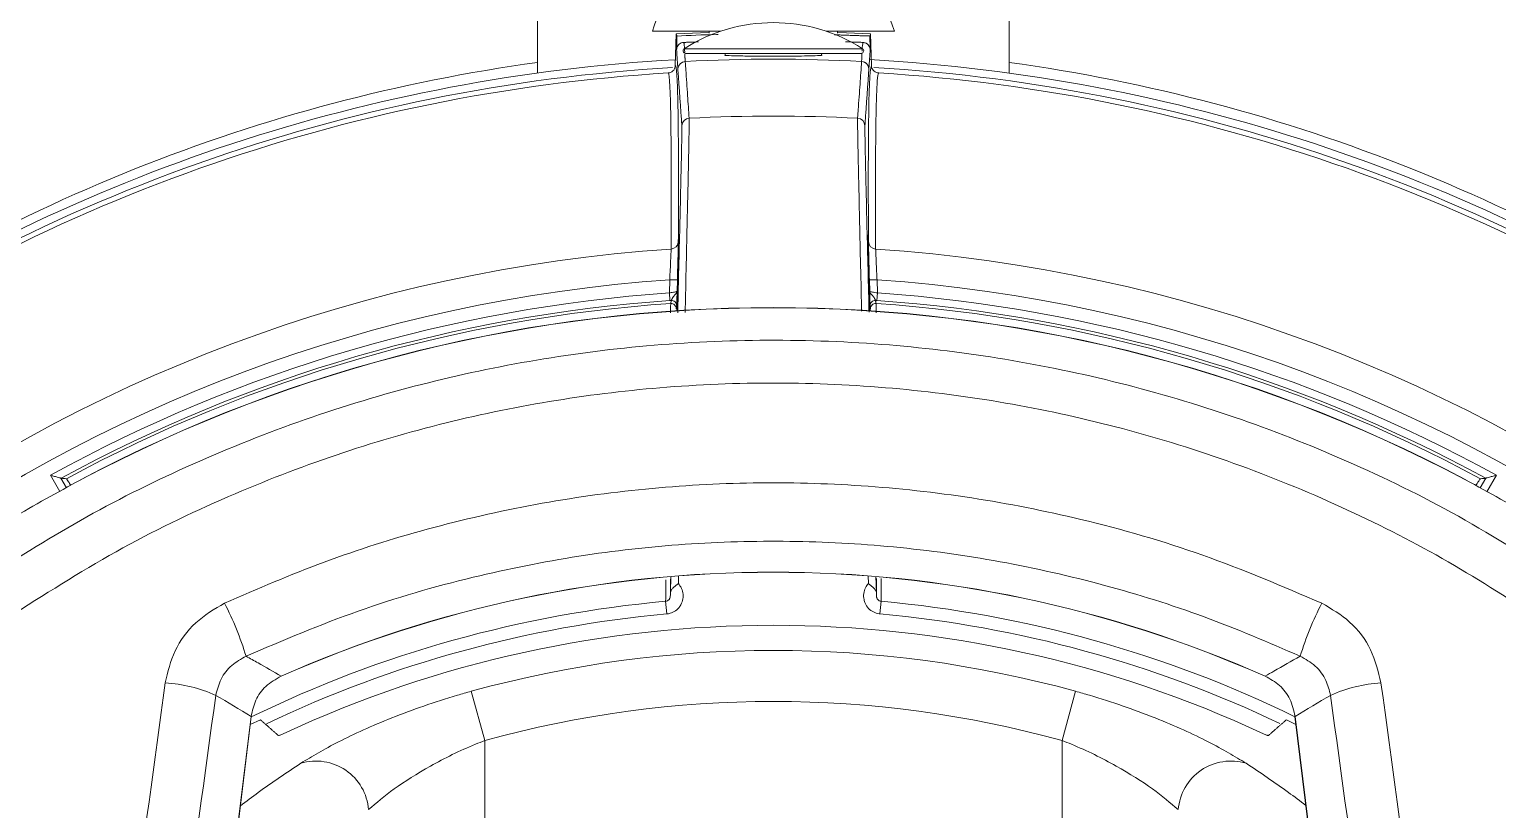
# Model space of a CAD drawing. Extents: x 11 to 120, y 2 to 94.
# Drawn here: x 112.561 to 115.424, y 42.426 to 43.948 of the extents above; entities that cross this region are included whole.
import ezdxf

# ---------------------------------------------------------------- set-up
doc = ezdxf.new("R2010")
doc.units = 0
doc.header["$MEASUREMENT"] = 0
doc.linetypes.add('SLD-Solid', pattern=[0])
doc.layers.add('OBJECT', color=7, linetype='CONTINUOUS')

msp = doc.modelspace()

# ---------------------------------------------------------------- linework, layer by layer
at = {"layer": 'OBJECT', "color": 7, "linetype": 'SLD-Solid', "lineweight": 15}
for p, q in [((113.5516, 43.8624), (113.5516, 44.2137)), ((114.4716, 44.2137), (114.4716, 43.8624)), ((113.7756, 43.9439), (113.9089, 43.9439)), ((113.8219, 43.9386), (113.8203, 43.8772)), ((113.8866, 43.9439), (113.8866, 43.94)), ((114.1143, 43.9439), (114.2476, 43.9439)), ((114.1366, 43.94), (114.1366, 43.9439)), ((114.2013, 43.9386), (114.2029, 43.8772)), ((114.1855, 43.9099), (113.8377, 43.9099)), ((114.1828, 43.9007), (113.8404, 43.9007)), ((113.9178, 43.9007), (113.9178, 43.8976)), ((114.1053, 43.8976), (114.1053, 43.9007)), ((113.8087, 43.4336), (113.8094, 43.4592)), ((113.8244, 43.4588), (113.8094, 43.4592)), ((113.8244, 43.4588), (113.8238, 43.4364)), ((114.2138, 43.4592), (114.1988, 43.4588)), ((114.1994, 43.4364), (114.1988, 43.4588)), ((114.2138, 43.4592), (114.2144, 43.4336)), ((113.8098, 43.4186), (113.8087, 43.4336)), ((114.2144, 43.4336), (114.2134, 43.4186)), ((112.6199, 43.0462), (112.6016, 43.0779)), ((112.6222, 43.0721), (112.633, 43.0535)), ((115.39, 43.0531), (115.4009, 43.0721)), ((115.4216, 43.0779), (115.403, 43.0457)), ((113.8108, 42.8491), (113.8116, 42.8803)), ((113.8266, 42.8815), (113.8263, 42.8665)), ((114.1969, 42.8665), (114.1965, 42.8815)), ((114.2116, 42.8802), (114.2124, 42.8491)), ((114.2124, 42.8478), (114.2124, 42.8491)), ((113.8037, 42.8074), (113.8015, 42.8321)), ((114.2195, 42.8074), (114.2217, 42.8321)), ((113.4487, 42.5605), (113.4222, 42.6565)), ((114.5745, 42.5605), (114.601, 42.6565)), ((112.8813, 41.6976), (112.993, 42.6074)), ((112.8817, 41.6976), (112.9934, 42.6073)), ((112.9914, 42.5914), (113.0111, 42.601)), ((112.9934, 42.6073), (112.993, 42.6074)), ((115.0307, 42.5919), (115.0121, 42.601)), ((115.0288, 42.6073), (115.0292, 42.6074)), ((115.0288, 42.6073), (115.1405, 41.6976)), ((115.0292, 42.6074), (115.1409, 41.6976)), ((113.4487, 42.5605), (113.4487, 42.1326)), ((114.5745, 42.5605), (114.5745, 42.1326))]:
    msp.add_line(p, q, dxfattribs=at)
at = {"layer": 'OBJECT', "color": 7, "linetype": 'SLD-Solid', "lineweight": 15, "flags": 128}
for points in [[(113.8219, 43.9386), (113.8693, 43.9409), (113.8866, 43.9416)], [(114.1366, 43.9416), (114.1539, 43.9409), (114.2013, 43.9386)]]:
    msp.add_lwpolyline(points, dxfattribs=at)
at = {"layer": 'OBJECT', "color": 7, "linetype": 'SLD-Solid', "lineweight": 15}
for centre, radius, start, end in [((114.0116, 40.5189), 4.9469, 95.8954, 138.4121), ((114.0116, 40.5189), 4.9469, 41.5879, 84.1049), ((114.0116, 40.5189), 4.8857, 96.0599, 139.2274), ((114.0116, 40.5189), 4.8857, 40.7726, 83.9392), ((114.0116, 40.5189), 4.6263, 96.8115, 143.1086), ((114.0116, 40.5189), 4.6263, 36.8914, 83.1919), ((114.0116, 40.5189), 4.4142, 97.488, 146.9505), ((114.0116, 40.5189), 4.4142, 33.0495, 82.5252), ((114.0116, 43.8723), 0.2466, 120.8571, 163.1157), ((114.0116, 43.8723), 0.2466, 16.8843, 59.1429), ((114.0116, 43.6377), 0.323, 57.4319, 122.5681), ((113.8404, 43.9057), 0.005, 122.5681, 270), ((114.1828, 43.9057), 0.005, 270, 57.4319), ((114.0116, 40.5189), 3.36, 93.3521, 125.6636), ((114.0116, 40.5589), 3.356, 97.8782, 125.6868), ((114.0116, 40.5189), 3.375, 93.2438, 123.2401), ((113.8403, 43.8701), 0.015, 92.9178, 178.4869), ((113.8403, 43.8701), 0.015, 92.9031, 178.4722), ((113.8255, 43.8705), 0.000217, 181.9021, 183.7859), ((114.0116, 40.5189), 3.3706, 87.0742, 92.9258), ((114.1829, 43.8701), 0.015, 1.5131, 87.0822), ((114.1829, 43.8701), 0.015, 33.3649, 87.0843), ((114.1829, 43.8701), 0.015, 1.5077, 33.3604), ((114.1977, 43.8705), 0.000217, 356.2141, 358.0979), ((114.0116, 40.5189), 3.375, 56.7599, 86.8016), ((114.0116, 40.5189), 3.36, 54.3364, 86.6557), ((114.0116, 40.5589), 3.356, 54.3132, 82.1218), ((114.0116, 40.5189), 3.35, 93.5142, 125.5044), ((114.0116, 40.5189), 3.35, 54.4956, 86.4858), ((113.8481, 43.7592), 0.015, 92.8801, 178.4869), ((114.0116, 40.5189), 3.2595, 87.1121, 92.8879), ((114.1751, 43.7592), 0.015, 1.5131, 87.1199), ((113.8113, 43.534), 0.0149, 273.5677, 358.3077), ((114.2119, 43.534), 0.0149, 181.6923, 266.4323), ((114.0116, 40.5189), 3.0068, 93.8025, 160.2009), ((114.0116, 40.5189), 3.0068, 19.7991, 86.1975), ((114.0116, 40.5189), 2.9472, 93.9337, 159.5632), ((114.0116, 40.5189), 2.9472, 20.4368, 86.0663), ((114.0116, 40.5189), 2.9217, 93.9812, 118.8549), ((114.0116, 40.5189), 2.9067, 93.9812, 118.5533), ((114.0116, 40.5189), 2.901, 93.9579, 118.3816), ((113.812, 43.403), 0.01, 358.5079, 93.9577), ((113.813, 43.4088), 0.01, 358.5079, 93.9306), ((114.2102, 43.4088), 0.01, 86.0694, 181.4921), ((114.2111, 43.403), 0.01, 86.0423, 181.4921), ((114.0116, 40.5189), 2.901, 61.6184, 86.0421), ((114.0116, 40.5189), 2.9067, 61.4467, 86.0188), ((114.0116, 40.5189), 2.9217, 61.1451, 86.0188), ((114.0111, 40.5194), 2.8855, 62.0886, 117.9114), ((114.0111, 40.5194), 2.8851, 62.0886, 117.9114), ((114.0111, 40.5194), 2.3696, 66.1107, 113.8893), ((114.0111, 40.5194), 2.3693, 66.1107, 113.8893), ((112.3614, 42.5327), 0.6508, 17.1865, 27.0214), ((114.0116, 40.5189), 2.3227, 95.19, 116.0037), ((114.0116, 40.5189), 2.3227, 64.0255, 84.81), ((115.6608, 42.5327), 0.6508, 152.9786, 162.8135), ((114.0116, 40.5189), 2.2979, 95.19, 115.4799), ((114.0116, 40.5189), 2.2663, 65.0518, 114.9482), ((114.0116, 40.5189), 2.2979, 64.5353, 84.81), ((114.0116, 40.5189), 2.2174, 74.5854, 105.4146), ((112.8087, 42.3949), 0.2786, 65.5444, 86.5355), ((115.2135, 42.3949), 0.2786, 93.4645, 114.4556), ((114.0116, 40.5189), 2.1178, 74.5854, 105.4146), ((113.1194, 42.4174), 0.103, 4.5856, 106.7283), ((114.9038, 42.4174), 0.103, 73.2717, 175.4144)]:
    msp.add_arc(centre, radius, start, end, dxfattribs=at)
for centre, major_axis, ratio, start_param, end_param in [((113.8193, 43.2242), (0.0084, 0.3225), 0.002524, 5.286347, 7.28196), ((114.2039, 43.2242), (-0.0084, 0.3225), 0.002524, 5.285885, 7.280024), ((110.941, 38.7461), (4.6065, 2.6595), 0.745432, 0.820323, 0.822517), ((117.0822, 38.7461), (4.6065, -2.6595), 0.745432, 2.319076, 2.32127), ((114.6835, 40.5194), (2.1532, 17.375), 0.121162, 1.461556, 1.515424), ((113.3387, 40.5194), (-2.1532, 17.375), 0.121162, 4.767761, 4.82163), ((114.782, 40.5073), (2.1536, 17.275), 0.121842, 1.46173, 1.51652), ((108.2176, 41.2308), (6.3338, -0.7777), 0.437652, 0.772069, 0.788423), ((119.8046, 41.2308), (6.3338, 0.7777), 0.437652, 2.353169, 2.369523), ((113.2402, 40.5073), (-2.1536, 17.275), 0.121842, 4.766665, 4.821455)]:
    msp.add_ellipse(centre, major_axis=major_axis, ratio=ratio, start_param=start_param, end_param=end_param, dxfattribs=at)
for points in [[(113.8219, 43.9386), (113.8235, 43.9346)], [(113.8235, 43.9346), (113.8228, 43.9077)], [(114.1997, 43.9346), (114.131, 43.937)], [(114.1997, 43.9346), (114.2013, 43.9386)], [(114.2004, 43.9077), (114.1997, 43.9346)], [(113.8253, 43.8705), (113.8228, 43.9077)], [(113.837, 43.9222), (113.8656, 43.9231)], [(113.8388, 43.8995), (113.8396, 43.8851)], [(114.1524, 43.9234), (114.1862, 43.9222)], [(114.2004, 43.9077), (114.1979, 43.8705)], [(113.8203, 43.8772), (113.8206, 43.8767)], [(113.8331, 43.7596), (113.8253, 43.8705)], [(114.1979, 43.8705), (114.1901, 43.7596)], [(114.2026, 43.8752), (114.2029, 43.8772)], [(113.8123, 43.4188), (113.8098, 43.4186)], [(114.2134, 43.4186), (114.2109, 43.4188)], [(113.823, 43.4086), (113.822, 43.4028)], [(114.2011, 43.4028), (114.2002, 43.4086)], [(112.6223, 43.0721), (112.6222, 43.0721)], [(115.4009, 43.0721), (115.4009, 43.0721)], [(113.8108, 42.8749), (113.8106, 42.8422)], [(114.2126, 42.8422), (114.2124, 42.8767)], [(114.2215, 42.8764), (114.2217, 42.8321)], [(113.0462, 42.5702), (113.0111, 42.601)], [(114.977, 42.5702), (115.0121, 42.601)]]:
    msp.add_open_spline(points, degree=1, dxfattribs=at)
for points, knots in [([(113.9039, 43.9375), (113.9028, 43.9374), (113.8728, 43.937), (113.8477, 43.9358), (113.8235, 43.9346)], [0, 0, 0, 0, 0.035338, 1, 1, 1, 1]), ([(113.8228, 43.9077), (113.8229, 43.9091), (113.8232, 43.912), (113.8252, 43.9158), (113.828, 43.919), (113.8321, 43.9215), (113.8353, 43.9219), (113.837, 43.9222)], [0, 0, 0, 0, 0.172104, 0.343699, 0.527172, 0.746257, 1, 1, 1, 1]), ([(113.837, 43.9222), (113.837, 43.922), (113.8371, 43.9214), (113.8376, 43.9182), (113.8382, 43.9134), (113.8386, 43.905), (113.8387, 43.9022)], [0, 0, 0, 0, 0.034441, 0.172207, 0.723274, 1, 1, 1, 1]), ([(114.1836, 43.8851), (114.1837, 43.8855), (114.1837, 43.8875), (114.184, 43.8935), (114.1842, 43.8978), (114.1844, 43.901)], [0, 0, 0, 0, 0.065499, 0.327495, 1, 1, 1, 1]), ([(114.1846, 43.9051), (114.1846, 43.9056), (114.1851, 43.9145), (114.1856, 43.9185), (114.1862, 43.9222)], [0, 0, 0, 0, 0.05593, 1, 1, 1, 1]), ([(114.1862, 43.9222), (114.1883, 43.9218), (114.192, 43.9212), (114.1964, 43.9179), (114.1992, 43.9138), (114.2003, 43.9102), (114.2004, 43.9081), (114.2004, 43.9077)], [0, 0, 0, 0, 0.308561, 0.551719, 0.748639, 0.946747, 1, 1, 1, 1]), ([(113.8063, 43.8626), (113.8079, 43.8629), (113.8113, 43.8634), (113.8156, 43.8663), (113.8188, 43.8703), (113.8201, 43.8742), (113.8203, 43.8765), (113.8203, 43.8772)], [0, 0, 0, 0, 0.227366, 0.454733, 0.682099, 0.909464, 1, 1, 1, 1]), ([(113.8206, 43.8767), (113.8209, 43.8763), (113.8223, 43.8745), (113.8242, 43.8501), (113.8259, 43.7829), (113.8267, 43.6813), (113.8264, 43.5828), (113.8262, 43.5335)], [0, 0, 0, 0, 0.062862, 0.296724, 0.530754, 0.765292, 1, 1, 1, 1]), ([(113.8396, 43.8851), (113.8396, 43.8848), (113.8397, 43.8835), (113.8401, 43.878), (113.8416, 43.8561), (113.8441, 43.8204), (113.8463, 43.789), (113.8474, 43.7742)], [0, 0, 0, 0, 0.007069, 0.035343, 0.14844, 0.600828, 1, 1, 1, 1]), ([(113.9442, 43.8958), (113.9374, 43.896), (113.924, 43.8963), (113.9157, 43.8969), (113.917, 43.8975), (113.9173, 43.8976)], [0, 0, 0, 0, 0.428805, 0.857606, 1, 1, 1, 1]), ([(114.1059, 43.8976), (114.1062, 43.8975), (114.1075, 43.8969), (114.0985, 43.8963), (114.0799, 43.8957), (114.053, 43.8955), (114.0215, 43.8954), (113.989, 43.8954), (113.9623, 43.8955), (113.9492, 43.8957), (113.9442, 43.8958)], [0, 0, 0, 0, 0.050575, 0.193953, 0.337211, 0.480415, 0.623619, 0.766833, 0.91005, 1, 1, 1, 1]), ([(114.1758, 43.7742), (114.1758, 43.7745), (114.1759, 43.7758), (114.1763, 43.7813), (114.1779, 43.8032), (114.1804, 43.8389), (114.1826, 43.8703), (114.1836, 43.8851)], [0, 0, 0, 0, 0.007069, 0.035343, 0.14844, 0.600828, 1, 1, 1, 1]), ([(114.197, 43.5335), (114.1968, 43.5867), (114.1965, 43.6929), (114.1975, 43.7972), (114.1994, 43.8634), (114.2015, 43.8714), (114.2026, 43.8752)], [0, 0, 0, 0, 0.255308, 0.510833, 0.767016, 1, 1, 1, 1]), ([(114.2029, 43.8772), (114.2031, 43.8755), (114.2035, 43.8721), (114.2062, 43.8677), (114.2101, 43.8644), (114.2139, 43.8629), (114.2163, 43.8627), (114.2169, 43.8626)], [0, 0, 0, 0, 0.227365, 0.454729, 0.682094, 0.90946, 1, 1, 1, 1]), ([(113.8122, 43.5191), (113.8122, 43.5202), (113.8122, 43.5261), (113.8123, 43.5501), (113.8125, 43.6067), (113.8124, 43.6824), (113.8118, 43.7671), (113.8103, 43.8332), (113.8082, 43.8604), (113.8066, 43.8622), (113.8063, 43.8626)], [0, 0, 0, 0, 0.005085, 0.025423, 0.106777, 0.26949, 0.432262, 0.675585, 0.919105, 1, 1, 1, 1]), ([(114.2169, 43.8626), (114.2166, 43.8622), (114.2153, 43.8608), (114.2136, 43.8429), (114.212, 43.7991), (114.211, 43.7304), (114.2106, 43.6397), (114.2109, 43.5593), (114.211, 43.5191)], [0, 0, 0, 0, 0.080895, 0.258852, 0.443922, 0.629078, 0.814495, 1, 1, 1, 1]), ([(113.825, 43.395), (113.8255, 43.4171), (113.8268, 43.4705), (113.8287, 43.5456), (113.8304, 43.6187), (113.8317, 43.6781), (113.8327, 43.7226), (113.8332, 43.7518), (113.8332, 43.757), (113.8331, 43.7596)], [0, 0, 0, 0, 0.105398, 0.25461, 0.403819, 0.552861, 0.701902, 0.850951, 1, 1, 1, 1]), ([(113.8474, 43.7742), (113.8474, 43.7717), (113.8474, 43.7664), (113.847, 43.7366), (113.8461, 43.6911), (113.8448, 43.6304), (113.8431, 43.5554), (113.8414, 43.4767), (113.84, 43.4197), (113.8395, 43.3953)], [0, 0, 0, 0, 0.145676, 0.29558, 0.441252, 0.591138, 0.736974, 0.887016, 1, 1, 1, 1]), ([(114.1837, 43.3979), (114.1833, 43.4158), (114.1821, 43.4669), (114.1804, 43.5412), (114.1787, 43.6189), (114.1773, 43.6821), (114.1763, 43.7307), (114.1759, 43.7548), (114.1758, 43.7696), (114.1758, 43.7723), (114.1758, 43.7742)], [0, 0, 0, 0, 0.082203, 0.234096, 0.381307, 0.532817, 0.67953, 0.830519, 0.872597, 1, 1, 1, 1]), ([(114.1901, 43.7596), (114.19, 43.7565), (114.19, 43.7505), (114.1906, 43.717), (114.1916, 43.6704), (114.193, 43.6083), (114.1948, 43.5329), (114.1966, 43.4613), (114.1978, 43.4128), (114.1982, 43.3962)], [0, 0, 0, 0, 0.170408, 0.320196, 0.469986, 0.620292, 0.7706, 0.921298, 1, 1, 1, 1]), ([(113.8262, 43.5335), (113.8262, 43.5332), (113.8262, 43.5316), (113.826, 43.5239), (113.8256, 43.5069), (113.8251, 43.4842), (113.8246, 43.4673), (113.8244, 43.4588)], [0, 0, 0, 0, 0.069456, 0.301092, 0.533716, 0.766867, 1, 1, 1, 1]), ([(114.1988, 43.4588), (114.1987, 43.4615), (114.1984, 43.4726), (114.1979, 43.4918), (114.1974, 43.5127), (114.1971, 43.5281), (114.197, 43.5317), (114.197, 43.5335)], [0, 0, 0, 0, 0.074961, 0.307217, 0.538491, 0.769236, 1, 1, 1, 1]), ([(113.8094, 43.4592), (113.8098, 43.466), (113.8104, 43.4796), (113.8113, 43.4977), (113.8119, 43.5114), (113.8122, 43.5175), (113.8122, 43.5188), (113.8122, 43.5191)], [0, 0, 0, 0, 0.233393, 0.466666, 0.699222, 0.93063, 1, 1, 1, 1]), ([(114.211, 43.5191), (114.2111, 43.5176), (114.2111, 43.5147), (114.2117, 43.5024), (114.2125, 43.4857), (114.2132, 43.4703), (114.2137, 43.4613), (114.2138, 43.4592)], [0, 0, 0, 0, 0.230505, 0.461128, 0.692467, 0.924948, 1, 1, 1, 1]), ([(113.8087, 43.4336), (113.8098, 43.4338), (113.8126, 43.4342), (113.8168, 43.4349), (113.8206, 43.4356), (113.8233, 43.4362), (113.8236, 43.4363), (113.8238, 43.4364)], [0, 0, 0, 0, 0.136594, 0.353062, 0.567991, 0.781364, 1, 1, 1, 1]), ([(113.8111, 43.3947), (113.8111, 43.398), (113.8112, 43.4061), (113.8113, 43.4118), (113.8113, 43.4127), (113.8114, 43.413)], [0, 0, 0, 0, 0.303314, 0.741141, 1, 1, 1, 1]), ([(113.8114, 43.413), (113.8114, 43.4131), (113.8115, 43.4137), (113.8118, 43.4156), (113.8121, 43.4175), (113.8123, 43.4188)], [0, 0, 0, 0, 0.061261, 0.306306, 1, 1, 1, 1]), ([(113.8123, 43.4188), (113.8125, 43.419), (113.8128, 43.4195), (113.814, 43.4226), (113.8169, 43.4271), (113.8207, 43.4309), (113.8228, 43.4335), (113.8236, 43.4351), (113.8238, 43.436), (113.8238, 43.4364), (113.8238, 43.4364)], [0, 0, 0, 0, 0.140927, 0.28878, 0.468865, 0.6962, 0.839459, 0.916865, 0.995587, 1, 1, 1, 1]), ([(113.8238, 43.4364), (113.8238, 43.4364), (113.8238, 43.435), (113.8237, 43.4323), (113.8236, 43.4271), (113.8234, 43.4207), (113.8232, 43.4142), (113.8231, 43.4096), (113.823, 43.4089), (113.823, 43.4086)], [0, 0, 0, 0, 0.004584, 0.10303, 0.201435, 0.395258, 0.602167, 0.800956, 1, 1, 1, 1]), ([(114.2002, 43.4086), (114.2002, 43.4089), (114.2001, 43.4096), (114.2, 43.4142), (114.1998, 43.4207), (114.1996, 43.4271), (114.1995, 43.4323), (114.1994, 43.435), (114.1994, 43.4364), (114.1994, 43.4364)], [0, 0, 0, 0, 0.199044, 0.397833, 0.604742, 0.798565, 0.89697, 0.995416, 1, 1, 1, 1]), ([(114.1994, 43.4364), (114.1994, 43.4364), (114.1996, 43.4363), (114.2014, 43.4359), (114.2048, 43.4352), (114.2094, 43.4344), (114.2127, 43.4339), (114.2144, 43.4336)], [0, 0, 0, 0, 0.135232, 0.349505, 0.565421, 0.782491, 1, 1, 1, 1]), ([(114.1994, 43.4364), (114.1994, 43.4364), (114.1994, 43.436), (114.1996, 43.4351), (114.2004, 43.4335), (114.2025, 43.4309), (114.2063, 43.4271), (114.2092, 43.4226), (114.2104, 43.4195), (114.2107, 43.419), (114.2109, 43.4188)], [0, 0, 0, 0, 0.004413, 0.083135, 0.160541, 0.3038, 0.531135, 0.71122, 0.859073, 1, 1, 1, 1]), ([(114.2109, 43.4188), (114.2109, 43.4187), (114.211, 43.4181), (114.2113, 43.4162), (114.2116, 43.4143), (114.2118, 43.413)], [0, 0, 0, 0, 0.061261, 0.306306, 1, 1, 1, 1]), ([(114.2118, 43.413), (114.2119, 43.4122), (114.2119, 43.4105), (114.212, 43.403), (114.2121, 43.3961), (114.2121, 43.3945)], [0, 0, 0, 0, 0.432485, 0.864799, 1, 1, 1, 1]), ([(112.4649, 42.8702), (112.5293, 42.9112), (112.6585, 42.9934), (112.8661, 43.097), (113.0837, 43.185), (113.3078, 43.2538), (113.5353, 43.3033), (113.7657, 43.3337), (114.0007, 43.3446), (114.2345, 43.3355), (114.4641, 43.3071), (114.6892, 43.2603), (114.9121, 43.1942), (115.1332, 43.1074), (115.3505, 43.0014), (115.4882, 42.914), (115.5573, 42.8702)], [0, 0, 0, 0, 0.069874, 0.140224, 0.21209, 0.284485, 0.354361, 0.42473, 0.496663, 0.569139, 0.63829, 0.70792, 0.779053, 0.850702, 0.925062, 1, 1, 1, 1]), ([(115.5028, 42.8004), (115.4411, 42.8399), (115.3175, 42.9191), (115.1187, 43.0191), (114.9104, 43.1044), (114.6957, 43.1712), (114.4777, 43.2195), (114.2568, 43.2495), (114.0314, 43.2609), (113.8072, 43.253), (113.5869, 43.2267), (113.3711, 43.1826), (113.1573, 43.1202), (112.9417, 43.0366), (112.7266, 42.9324), (112.5887, 42.8445), (112.5194, 42.8004)], [0, 0, 0, 0, 0.069423, 0.139315, 0.210704, 0.282616, 0.352042, 0.421958, 0.493432, 0.565446, 0.634079, 0.703187, 0.773786, 0.844894, 0.922121, 1, 1, 1, 1]), ([(112.6606, 43.0689), (112.6153, 43.0442), (112.5245, 42.9948), (112.4379, 42.9399), (112.3945, 42.9123)], [0, 0, 0, 0, 0.498142, 1, 1, 1, 1]), ([(112.6222, 43.0721), (112.622, 43.0721), (112.6217, 43.0723), (112.6191, 43.073), (112.6145, 43.0743), (112.6083, 43.076), (112.6037, 43.0773), (112.6016, 43.0779), (112.6016, 43.0779)], [0, 0, 0, 0, 0.142145, 0.283516, 0.488774, 0.776443, 0.994579, 1, 1, 1, 1]), ([(112.6413, 43.0581), (112.6397, 43.0607), (112.6358, 43.0671), (112.6333, 43.0707), (112.6328, 43.0711), (112.6326, 43.0712)], [0, 0, 0, 0, 0.324634, 0.801455, 1, 1, 1, 1]), ([(115.6277, 42.9123), (115.5846, 42.9396), (115.498, 42.9946), (115.4072, 43.044), (115.3616, 43.0689)], [0, 0, 0, 0, 0.497922, 1, 1, 1, 1]), ([(115.3906, 43.0712), (115.3902, 43.0708), (115.3893, 43.0699), (115.386, 43.0649), (115.3825, 43.0592), (115.3816, 43.0577)], [0, 0, 0, 0, 0.372663, 0.840636, 1, 1, 1, 1]), ([(115.4216, 43.0779), (115.4216, 43.0779), (115.4195, 43.0773), (115.4149, 43.076), (115.4087, 43.0743), (115.4041, 43.073), (115.4015, 43.0723), (115.4011, 43.0721), (115.4009, 43.0721)], [0, 0, 0, 0, 0.005421, 0.223557, 0.511226, 0.716484, 0.857855, 1, 1, 1, 1]), ([(112.9412, 42.8284), (113.0056, 42.8562), (113.1344, 42.9119), (113.3375, 42.9757), (113.5469, 43.0238), (113.7598, 43.0538), (113.9724, 43.0657), (114.1853, 43.0602), (114.3991, 43.0367), (114.6221, 42.9924), (114.8516, 42.9264), (115.0043, 42.8612), (115.081, 42.8284)], [0, 0, 0, 0, 0.095398, 0.190796, 0.288955, 0.387113, 0.482516, 0.577919, 0.676107, 0.774295, 0.886604, 1, 1, 1, 1]), ([(115.039, 42.725), (114.977, 42.7517), (114.8525, 42.8052), (114.6565, 42.8661), (114.454, 42.9122), (114.2486, 42.9406), (114.043, 42.9517), (113.8377, 42.9459), (113.6311, 42.9228), (113.4177, 42.88), (113.1996, 42.817), (113.0556, 42.7558), (112.9832, 42.725)], [0, 0, 0, 0, 0.095577, 0.191815, 0.290141, 0.38919, 0.484768, 0.581013, 0.679359, 0.77843, 0.888705, 1, 1, 1, 1]), ([(113.8015, 42.8321), (113.8015, 42.8327), (113.8015, 42.8365), (113.8016, 42.8504), (113.8017, 42.8637), (113.8017, 42.8738)], [0, 0, 0, 0, 0.041524, 0.276149, 1, 1, 1, 1]), ([(113.8015, 42.8321), (113.8021, 42.8322), (113.8038, 42.8324), (113.8065, 42.8338), (113.8086, 42.836), (113.81, 42.8386), (113.8105, 42.8407), (113.8106, 42.842), (113.8106, 42.8422)], [0, 0, 0, 0, 0.123144, 0.346276, 0.575891, 0.721631, 0.963157, 1, 1, 1, 1]), ([(113.8263, 42.8665), (113.8274, 42.8652), (113.831, 42.8608), (113.835, 42.8518), (113.8362, 42.8397), (113.8336, 42.8294), (113.8285, 42.8204), (113.8211, 42.8131), (113.8119, 42.8086), (113.8059, 42.8077), (113.8037, 42.8074)], [0, 0, 0, 0, 0.065517, 0.218281, 0.370935, 0.523598, 0.616973, 0.766999, 0.916452, 1, 1, 1, 1]), ([(113.8106, 42.8422), (113.8106, 42.8423), (113.8106, 42.8434), (113.8107, 42.8456), (113.8108, 42.8479), (113.8108, 42.8491)], [0, 0, 0, 0, 0.016331, 0.508871, 1, 1, 1, 1]), ([(113.8108, 42.8491), (113.8111, 42.8506), (113.8117, 42.8535), (113.8156, 42.8577), (113.8206, 42.8621), (113.8244, 42.865), (113.8262, 42.8664), (113.8263, 42.8665)], [0, 0, 0, 0, 0.259529, 0.511586, 0.769408, 0.991451, 1, 1, 1, 1]), ([(114.2195, 42.8074), (114.2189, 42.8074), (114.2144, 42.8079), (114.2062, 42.8106), (114.1966, 42.8178), (114.1908, 42.8267), (114.1876, 42.8367), (114.1873, 42.8473), (114.1905, 42.8583), (114.195, 42.8639), (114.1969, 42.8665)], [0, 0, 0, 0, 0.022263, 0.172986, 0.324528, 0.476037, 0.573112, 0.725601, 0.877165, 1, 1, 1, 1]), ([(114.1969, 42.8665), (114.197, 42.8664), (114.1988, 42.865), (114.2026, 42.8621), (114.2076, 42.8577), (114.2115, 42.8535), (114.2121, 42.8506), (114.2124, 42.8491)], [0, 0, 0, 0, 0.008549, 0.230592, 0.488414, 0.740471, 1, 1, 1, 1]), ([(114.2124, 42.8491), (114.2124, 42.8479), (114.2125, 42.8456), (114.2126, 42.8434), (114.2126, 42.8423), (114.2126, 42.8422)], [0, 0, 0, 0, 0.491129, 0.983669, 1, 1, 1, 1]), ([(114.2126, 42.8422), (114.2127, 42.8416), (114.2128, 42.8402), (114.2135, 42.8378), (114.2151, 42.8352), (114.2179, 42.833), (114.2203, 42.8322), (114.2215, 42.8321), (114.2217, 42.8321)], [0, 0, 0, 0, 0.125806, 0.279014, 0.514445, 0.743985, 0.967247, 1, 1, 1, 1]), ([(112.9412, 42.8284), (112.9215, 42.8168), (112.8821, 42.7936), (112.841, 42.7375), (112.8306, 42.6942), (112.8256, 42.673)], [0, 0, 0, 0, 0.337927, 0.67584, 1, 1, 1, 1]), ([(115.1966, 42.673), (115.1913, 42.6951), (115.1806, 42.7391), (115.1387, 42.7946), (115.1, 42.8173), (115.081, 42.8284)], [0, 0, 0, 0, 0.336948, 0.673845, 1, 1, 1, 1]), ([(112.9241, 42.6485), (112.9269, 42.6594), (112.9325, 42.6812), (112.9538, 42.7085), (112.9734, 42.7195), (112.9832, 42.725)], [0, 0, 0, 0, 0.333729, 0.667104, 1, 1, 1, 1]), ([(112.9832, 42.725), (112.991, 42.7206), (113.0138, 42.7077), (113.0365, 42.6946), (113.0515, 42.686)], [0, 0, 0, 0, 0.34328, 1, 1, 1, 1]), ([(114.9707, 42.686), (114.9764, 42.6893), (114.9991, 42.7024), (115.0219, 42.7153), (115.039, 42.725)], [0, 0, 0, 0, 0.247158, 1, 1, 1, 1]), ([(115.039, 42.725), (115.0492, 42.7192), (115.0697, 42.7076), (115.0904, 42.6798), (115.0957, 42.6585), (115.0981, 42.6485)], [0, 0, 0, 0, 0.348121, 0.696422, 1, 1, 1, 1]), ([(112.993, 42.6074), (112.9954, 42.6182), (113.0002, 42.6399), (113.0209, 42.6685), (113.041, 42.68), (113.0515, 42.686)], [0, 0, 0, 0, 0.324144, 0.648, 1, 1, 1, 1]), ([(114.9707, 42.686), (114.9805, 42.6805), (115, 42.6696), (115.0214, 42.6415), (115.0265, 42.619), (115.0292, 42.6074)], [0, 0, 0, 0, 0.326673, 0.652869, 1, 1, 1, 1]), ([(113.0897, 42.5161), (113.1122, 42.5297), (113.1574, 42.557), (113.2662, 42.6061), (113.3595, 42.6388), (113.4132, 42.654), (113.4222, 42.6565)], [0, 0, 0, 0, 0.304165, 0.612213, 0.935018, 1, 1, 1, 1]), ([(114.9335, 42.5161), (114.911, 42.5297), (114.8658, 42.557), (114.757, 42.6061), (114.6637, 42.6388), (114.61, 42.654), (114.601, 42.6565)], [0, 0, 0, 0, 0.304165, 0.612213, 0.935018, 1, 1, 1, 1]), ([(113.0557, 42.5737), (113.0547, 42.5732), (113.0526, 42.5723), (113.0498, 42.5711), (113.0476, 42.5704), (113.0465, 42.5701), (113.0463, 42.5702), (113.0462, 42.5702)], [0, 0, 0, 0, 0.219651, 0.439264, 0.659733, 0.880541, 1, 1, 1, 1]), ([(113.4487, 42.5605), (113.4426, 42.5581), (113.4055, 42.5434), (113.3415, 42.5118), (113.268, 42.465), (113.2374, 42.4387), (113.2221, 42.4257)], [0, 0, 0, 0, 0.063317, 0.382239, 0.692331, 1, 1, 1, 1]), ([(114.5745, 42.5605), (114.5806, 42.5581), (114.6177, 42.5434), (114.6817, 42.5118), (114.7552, 42.465), (114.7858, 42.4387), (114.8011, 42.4257)], [0, 0, 0, 0, 0.063317, 0.382239, 0.692331, 1, 1, 1, 1]), ([(114.9675, 42.5737), (114.9685, 42.5732), (114.9706, 42.5723), (114.9734, 42.5711), (114.9756, 42.5704), (114.9767, 42.5701), (114.9769, 42.5702), (114.977, 42.5702)], [0, 0, 0, 0, 0.219651, 0.439264, 0.659733, 0.880541, 1, 1, 1, 1]), ([(112.972, 42.4331), (112.9836, 42.4419), (113.0227, 42.4713), (113.0621, 42.4976), (113.0897, 42.5161)], [0, 0, 0, 0, 0.298925, 1, 1, 1, 1]), ([(115.0501, 42.4339), (115.0388, 42.4424), (115.0002, 42.4716), (114.9611, 42.4977), (114.9335, 42.5161)], [0, 0, 0, 0, 0.292278, 1, 1, 1, 1])]:
    msp.add_open_spline(points, degree=3, knots=knots, dxfattribs=at)

doc.saveas('drawing.dxf')
